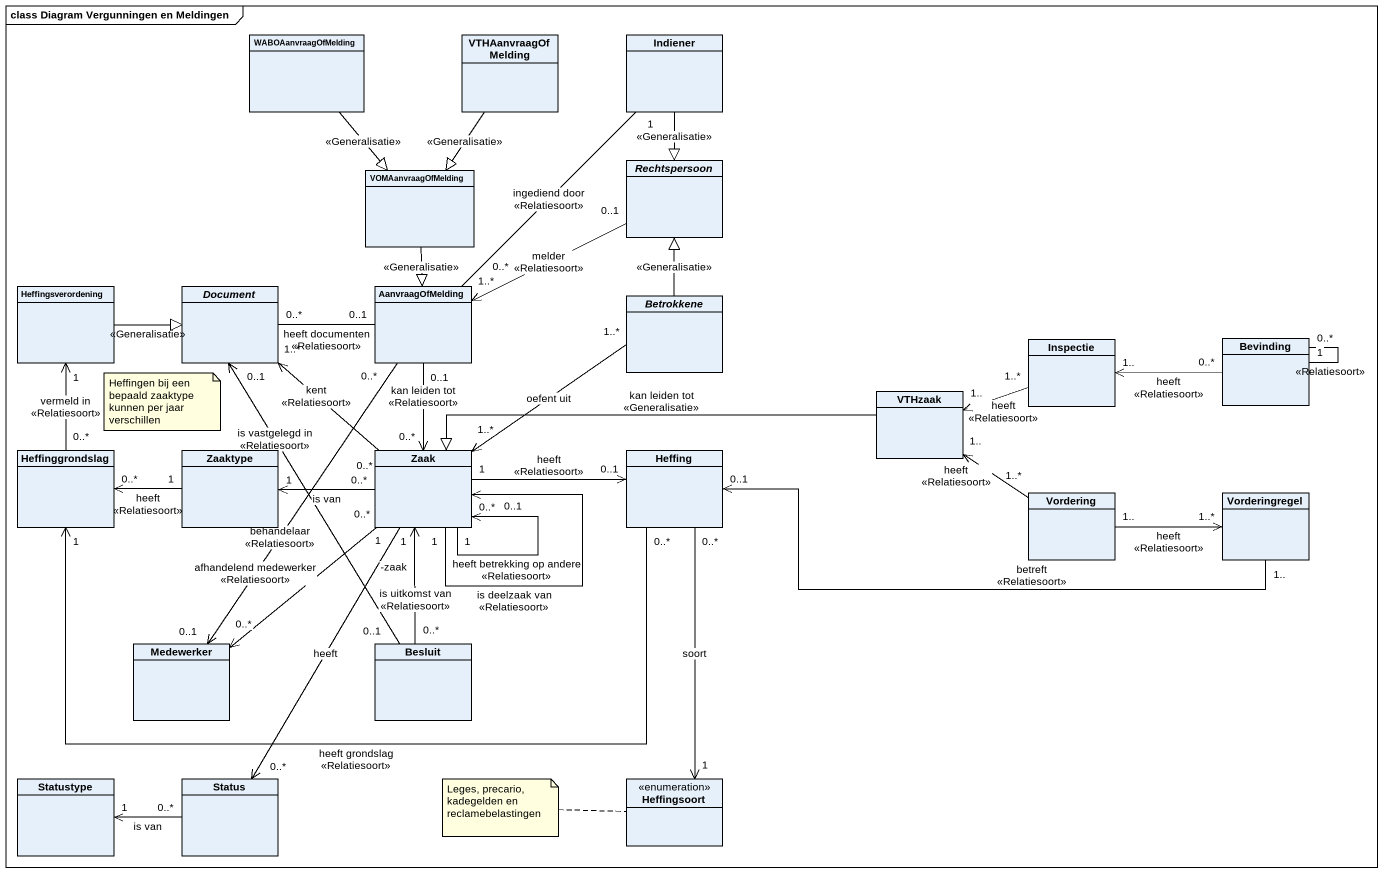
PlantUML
@startuml
mainframe class Diagram Vergunningen en Meldingen
hide circle
hide empty members
class WABOAanvraagOfMelding
class VTHAanvraagOfMelding
class Indiener
abstract class Rechtspersoon
class VOMAanvraagOfMelding
class Heffingsverordening
abstract class Document
class AanvraagOfMelding
abstract class Betrokkene
class Inspectie
class Bevinding
class VTHzaak
class Heffinggrondslag
class Zaaktype
class Zaak
class Heffing
class Vordering
class Vorderingregel
class Medewerker
class Besluit
class Statustype
class Status
enum Heffingsoort
WABOAanvraagOfMelding --|> VOMAanvraagOfMelding : <<Generalisatie>>
VTHAanvraagOfMelding --|> VOMAanvraagOfMelding : <<Generalisatie>>
Indiener --|> Rechtspersoon : <<Generalisatie>>
VOMAanvraagOfMelding --|> AanvraagOfMelding : <<Generalisatie>>
Heffingsverordening -right-|> Document : <<Generalisatie>>
Heffingsverordening "1" <-- "0..*" Heffinggrondslag : vermeld in\n<<Relatiesoort>>
AanvraagOfMelding "0..*" -up- "1" Indiener : ingediend door\n<<Relatiesoort>>
AanvraagOfMelding "1..*" <-right- "0..1" Rechtspersoon : melder\n<<Relatiesoort>>
AanvraagOfMelding "0..1" -left- "0..*" Document : heeft documenten\n<<Relatiesoort>>
AanvraagOfMelding "0..1" --> "0..*" Zaak : kan leiden tot\n<<Relatiesoort>>
AanvraagOfMelding "0..*" --> "0..1" Medewerker : behandelaar\n<<Relatiesoort>>
Betrokkene -up-|> Rechtspersoon : <<Generalisatie>>
Betrokkene "1..*" --> "1..*" Zaak : oefent uit
Inspectie "1..*" -left-> "1.." VTHzaak : heeft\n<<Relatiesoort>>
Bevinding "0..*" -left-> "1.." Inspectie : heeft\n<<Relatiesoort>>
Bevinding "1" -- "0..*" Bevinding : <<Relatiesoort>>
VTHzaak -left-|> Zaak : kan leiden tot\n<<Generalisatie>>
Zaaktype "1" -left-> "0..*" Heffinggrondslag : heeft\n<<Relatiesoort>>
Zaak "0..*" -up-> "1..*" Document : kent\n<<Relatiesoort>>
Zaak "0..*" -left-> "1" Zaaktype : is van
Zaak "1" --> "0..*" Zaak : heeft betrekking op andere\n<<Relatiesoort>>
Zaak "1" --> "0..1" Zaak : is deelzaak van\n<<Relatiesoort>>
Zaak "1" -right-> "0..1" Heffing : heeft\n<<Relatiesoort>>
Zaak "0..*" --> "0..*" Medewerker : afhandelend medewerker\n<<Relatiesoort>>
Zaak "1" --> "0..*" Status : heeft
Heffing "0..*" -left-> "1" Heffinggrondslag : heeft grondslag\n<<Relatiesoort>>
Heffing "0..1" <-right- "1.." Vorderingregel : betreft\n<<Relatiesoort>>
Heffing "0..*" --> "1" Heffingsoort : soort
Vordering "1..*" -up-> "1.." VTHzaak : heeft\n<<Relatiesoort>>
Vordering "1.." -right-> "1..*" Vorderingregel : heeft\n<<Relatiesoort>>
Besluit "0..1" -up-> "0..1" Document : is vastgelegd in\n<<Relatiesoort>>
Besluit "0..*" -up-> "-zaak\n1" Zaak : is uitkomst van\n<<Relatiesoort>>
Status "0..*" -left-> "1" Statustype : is van
note as N1
  Heffingen bij een bepaald zaaktype kunnen per jaar verschillen
end note
note left of Heffingsoort : Leges, precario, kadegelden en reclamebelastingen
@enduml
